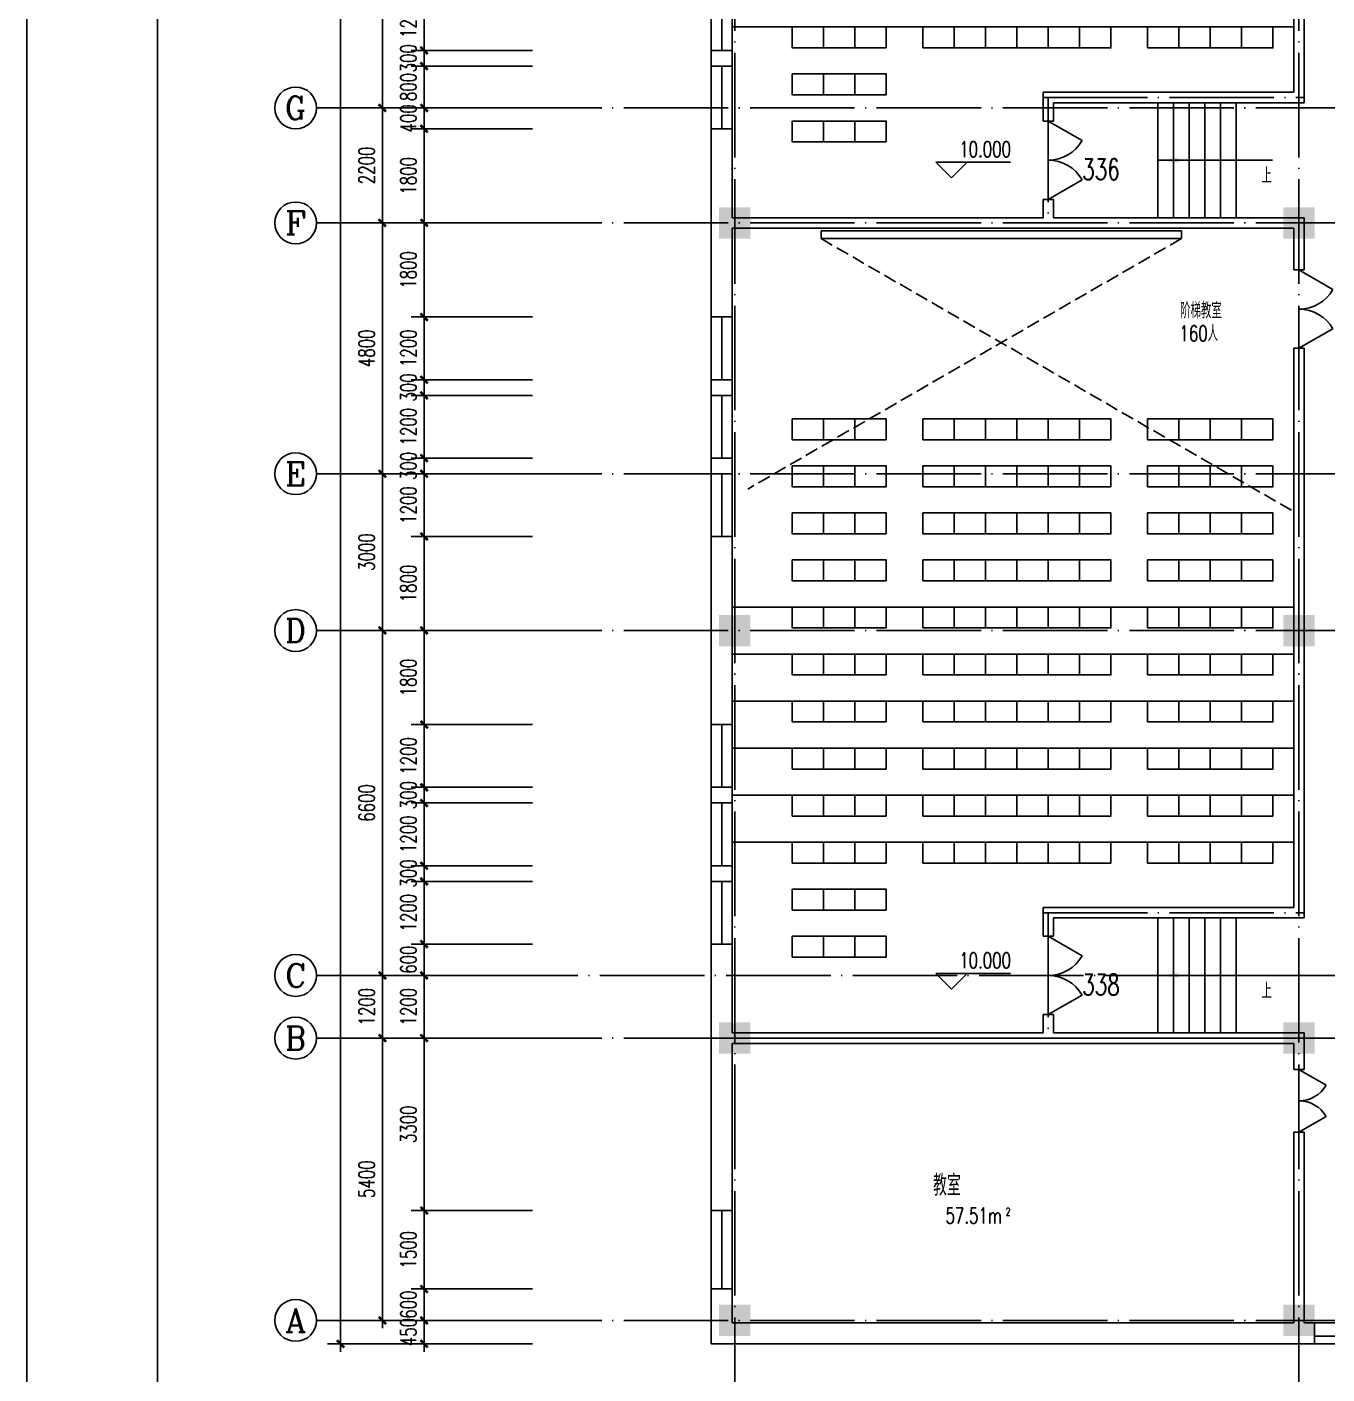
# Model space of a CAD drawing. Extents: x 165127 to 1058185, y 60808 to 144908.
# Drawn here: x 520972 to 545861, y 77825 to 103603 of the extents above; entities that cross this region are included whole.
import ezdxf
from ezdxf.enums import TextEntityAlignment as Align

# ---------------------------------------------------------------- set-up
doc = ezdxf.new("R2010")
doc.units = 0
doc.header["$LTSCALE"] = 1000
doc.linetypes.add('DASH', pattern=[0.35, 0.25, -0.1])
doc.linetypes.add('DOTE', pattern=[2.42, 2, -0.2, 0.02, -0.2])
doc.layers.get('0').update_dxf_attribs({"linetype": 'CONTINUOUS'})
doc.layers.get('DEFPOINTS').update_dxf_attribs({"linetype": 'CONTINUOUS'})
for name, color, linetype in [('AXIS', 3, 'CONTINUOUS'), ('AXIS_TEXT', 7, 'CONTINUOUS'), ('COLUMN', 7, 'CONTINUOUS'), ('DOTE', 1, 'DOTE'), ('F', 252, 'CONTINUOUS'), ('LVTRY', 6, 'CONTINUOUS'), ('PUB_DIM', 3, 'CONTINUOUS'), ('PUB_TEXT', 7, 'CONTINUOUS'), ('STAIR', 3, 'CONTINUOUS'), ('WALL', 255, 'CONTINUOUS'), ('WINDOW', 2, 'CONTINUOUS'), ('WINDOW_TEXT', 7, 'CONTINUOUS'), ('面积注记', 7, 'CONTINUOUS')]:
    doc.layers.add(name, color=color, linetype=linetype)
doc.styles.add('_HZTXT', font='romans.shx', dxfattribs={"width": 0.7, "bigfont": 'z.shx'})
doc.styles.add('COMPLEX', font='COMPLEX')
doc.styles.add('DIM_FONT', font='SIMPLEX.shx', dxfattribs={"width": 0.7})
doc.styles.add('SIMPLEX', font='SIMPLEX.SHX')
doc.dimstyles.new('AXIS', dxfattribs={"dimtxt": 300, "dimasz": 1, "dimexe": 250, "dimexo": 300, "dimgap": 150, "dimtad": 1, "dimdec": 0, "dimdsep": 46, "dimtxsty": 'DIM_FONT', "dimblk": '_DIMX', "dimcen": 2.5, "dimse1": 1, "dimse2": 1, "dimclrt": 7, "dimadec": 0, "dimazin": 0, "dimtfac": 1, "dimtdec": 0, "dimtix": 1, "dimtmove": 2, "dimatfit": 3, "dimldrblk": '_DIMX', "dimfxl": 1, "dimarcsym": 0})
doc.dimstyles.new('DIMA', dxfattribs={"dimtxt": 300, "dimasz": 1, "dimexe": 250, "dimexo": 300, "dimgap": 150, "dimtad": 1, "dimdec": 0, "dimdsep": 46, "dimtxsty": 'DIM_FONT', "dimblk": '_DIMX', "dimcen": 2.5, "dimse1": 1, "dimclrt": 7, "dimadec": 0, "dimazin": 0, "dimtfac": 1, "dimtdec": 0, "dimtix": 1, "dimtmove": 2, "dimatfit": 3, "dimldrblk": '_DIMX', "dimfxl": 1, "dimarcsym": 0})
doc.dimstyles.new('DIMB', dxfattribs={"dimtxt": 300, "dimasz": 1, "dimexe": 250, "dimexo": 300, "dimgap": 150, "dimtad": 1, "dimdec": 0, "dimdsep": 46, "dimtxsty": 'DIM_FONT', "dimblk": '_DIMX', "dimcen": 2.5, "dimse2": 1, "dimclrt": 7, "dimadec": 0, "dimazin": 0, "dimtfac": 1, "dimtdec": 0, "dimtix": 1, "dimtmove": 2, "dimatfit": 3, "dimldrblk": '_DIMX', "dimfxl": 1, "dimarcsym": 0})
doc.dimstyles.new('DIMN', dxfattribs={"dimtxt": 300, "dimasz": 1, "dimexe": 250, "dimexo": 300, "dimgap": 150, "dimtad": 1, "dimdec": 0, "dimdsep": 46, "dimtxsty": 'DIM_FONT', "dimblk": '_DIMX', "dimcen": 2.5, "dimclrt": 7, "dimadec": 0, "dimazin": 0, "dimtfac": 1, "dimtdec": 0, "dimtix": 1, "dimtmove": 2, "dimatfit": 3, "dimldrblk": '_DIMX', "dimfxl": 1, "dimarcsym": 0})

# ---------------------------------------------------------------- blocks, each defined once
blk = doc.blocks.new('_DBLK1')
for p, q in [((-0.5, 0), (-0.25, -0.433)), ((0.5, 0), (0.25, -0.433))]:
    blk.add_line(p, q)
for centre, start, end in [((-0.5, 0), 300, 0), ((0.5, 0), 180, 240)]:
    blk.add_arc(centre, 0.5, start, end)
at = {"layer": 'WINDOW_TEXT', "style": 'SIMPLEX', "flags": 9}
blk.add_attdef('A', text='', height=1, dxfattribs=at).set_placement((0, 1.5), align=Align.MIDDLE)
blk = doc.blocks.new('A$C407C5CBC')
at = {"layer": 'F'}
blk.add_lwpolyline([(0, 600), (400, 600), (400, 0), (0, 0)], close=True, dxfattribs=at)
blk = doc.blocks.new('_FZH')
blk.add_solid([(-0.5, -0.5), (0.5, -0.5), (-0.5, 0.5), (0.5, 0.5)])
blk = doc.blocks.new('A$C34131D43')
at = {"color": 243}
blk.add_line((0, 84100), (0, 0), dxfattribs=at)
at = {"color": 244}
blk.add_line((2500, 83100), (2500, 950), dxfattribs=at)
blk = doc.blocks.new('_ARROW')
blk.add_solid([(0, 0), (-1, 0.1), (-1, -0.1)])
blk = doc.blocks.new('_AXISO')
blk.add_circle((0, 0), 0.5)
at = {"layer": 'AXIS_TEXT', "style": 'COMPLEX', "width": 1.041667}
blk.add_attdef('A', text='', height=0.56, dxfattribs=at).set_placement((-0.25, -0.28), (0.25, -0.28), align=Align.FIT)
blk = doc.blocks.new('_DIMX')
blk.add_line((-150, 0), (150, 0))
at = {"const_width": 50}
blk.add_lwpolyline([(-70, -70), (70, 70)], dxfattribs=at)
blk = doc.blocks.new('*D642')
at = {"color": 0, "linetype": 'ByBlock'}
blk.add_line((614182, 162244), (614182, 156646), dxfattribs=at)
at = {"layer": 'DEFPOINTS', "color": 0, "linetype": 'ByBlock'}
for p in [(616382, 162245), (614182, 156645), (616382, 156645)]:
    blk.add_point(p, dxfattribs=at)
at = {"color": 0, "linetype": 'ByBlock'}
for p, rotation in [((614182, 162245), 90), ((614182, 156645), 270)]:
    blk.add_blockref('_DIMX', p, dxfattribs=dict(at, rotation=rotation))
at = {"color": 7, "linetype": 'ByBlock', "insert": (613882, 159445), "char_height": 300, "attachment_point": 5, "rotation": 90, "style": 'DIM_FONT'}
blk.add_mtext('5600', dxfattribs=at)
blk = doc.blocks.new('*D643')
at = {"color": 0, "linetype": 'ByBlock'}
blk.add_line((614182, 156644), (614182, 154446), dxfattribs=at)
at = {"layer": 'DEFPOINTS', "color": 0, "linetype": 'ByBlock'}
for p in [(616382, 156645), (614182, 154445), (616382, 154445)]:
    blk.add_point(p, dxfattribs=at)
at = {"color": 0, "linetype": 'ByBlock'}
for p, rotation in [((614182, 156645), 90), ((614182, 154445), 270)]:
    blk.add_blockref('_DIMX', p, dxfattribs=dict(at, rotation=rotation))
at = {"color": 7, "linetype": 'ByBlock', "insert": (613882, 155545), "char_height": 300, "attachment_point": 5, "rotation": 90, "style": 'DIM_FONT'}
blk.add_mtext('2200', dxfattribs=at)
blk = doc.blocks.new('*D644')
at = {"color": 0, "linetype": 'ByBlock'}
blk.add_line((614182, 154444), (614182, 149646), dxfattribs=at)
at = {"layer": 'DEFPOINTS', "color": 0, "linetype": 'ByBlock'}
for p in [(616382, 154445), (614182, 149645), (616382, 149645)]:
    blk.add_point(p, dxfattribs=at)
at = {"color": 0, "linetype": 'ByBlock'}
for p, rotation in [((614182, 154445), 90), ((614182, 149645), 270)]:
    blk.add_blockref('_DIMX', p, dxfattribs=dict(at, rotation=rotation))
at = {"color": 7, "linetype": 'ByBlock', "insert": (613882, 152045), "char_height": 300, "attachment_point": 5, "rotation": 90, "style": 'DIM_FONT'}
blk.add_mtext('4800', dxfattribs=at)
blk = doc.blocks.new('*D645')
at = {"color": 0, "linetype": 'ByBlock'}
blk.add_line((614182, 149644), (614182, 146646), dxfattribs=at)
at = {"layer": 'DEFPOINTS', "color": 0, "linetype": 'ByBlock'}
for p in [(616382, 149645), (614182, 146645), (616382, 146645)]:
    blk.add_point(p, dxfattribs=at)
at = {"color": 0, "linetype": 'ByBlock'}
for p, rotation in [((614182, 149645), 90), ((614182, 146645), 270)]:
    blk.add_blockref('_DIMX', p, dxfattribs=dict(at, rotation=rotation))
at = {"color": 7, "linetype": 'ByBlock', "insert": (613882, 148145), "char_height": 300, "attachment_point": 5, "rotation": 90, "style": 'DIM_FONT'}
blk.add_mtext('3000', dxfattribs=at)
blk = doc.blocks.new('*D646')
at = {"color": 0, "linetype": 'ByBlock'}
blk.add_line((614182, 146644), (614182, 140046), dxfattribs=at)
at = {"layer": 'DEFPOINTS', "color": 0, "linetype": 'ByBlock'}
for p in [(616382, 146645), (614182, 140045), (616382, 140045)]:
    blk.add_point(p, dxfattribs=at)
at = {"color": 0, "linetype": 'ByBlock'}
for p, rotation in [((614182, 146645), 90), ((614182, 140045), 270)]:
    blk.add_blockref('_DIMX', p, dxfattribs=dict(at, rotation=rotation))
at = {"color": 7, "linetype": 'ByBlock', "insert": (613882, 143345), "char_height": 300, "attachment_point": 5, "rotation": 90, "style": 'DIM_FONT'}
blk.add_mtext('6600', dxfattribs=at)
blk = doc.blocks.new('*D647')
at = {"color": 0, "linetype": 'ByBlock'}
blk.add_line((614182, 140044), (614182, 138846), dxfattribs=at)
at = {"layer": 'DEFPOINTS', "color": 0, "linetype": 'ByBlock'}
for p in [(616382, 140045), (614182, 138845), (616382, 138845)]:
    blk.add_point(p, dxfattribs=at)
at = {"color": 0, "linetype": 'ByBlock'}
for p, rotation in [((614182, 140045), 90), ((614182, 138845), 270)]:
    blk.add_blockref('_DIMX', p, dxfattribs=dict(at, rotation=rotation))
at = {"color": 7, "linetype": 'ByBlock', "insert": (613882, 139445), "char_height": 300, "attachment_point": 5, "rotation": 90, "style": 'DIM_FONT'}
blk.add_mtext('1200', dxfattribs=at)
blk = doc.blocks.new('*D648')
at = {"color": 0, "linetype": 'ByBlock'}
blk.add_line((614182, 138844), (614182, 133446), dxfattribs=at)
at = {"layer": 'DEFPOINTS', "color": 0, "linetype": 'ByBlock'}
for p in [(616382, 138845), (614182, 133445), (616382, 133445)]:
    blk.add_point(p, dxfattribs=at)
at = {"color": 0, "linetype": 'ByBlock'}
for p, rotation in [((614182, 138845), 90), ((614182, 133445), 270)]:
    blk.add_blockref('_DIMX', p, dxfattribs=dict(at, rotation=rotation))
at = {"color": 7, "linetype": 'ByBlock', "insert": (613882, 136145), "char_height": 300, "attachment_point": 5, "rotation": 90, "style": 'DIM_FONT'}
blk.add_mtext('5400', dxfattribs=at)
blk = doc.blocks.new('*D649')
at = {"color": 0, "linetype": 'ByBlock'}
for p, q in [((616082, 189695), (613132, 189695)), ((613382, 189694), (613382, 132996)), ((616082, 132995), (613132, 132995))]:
    blk.add_line(p, q, dxfattribs=at)
at = {"layer": 'DEFPOINTS', "color": 0, "linetype": 'ByBlock'}
for p in [(616382, 189695), (613382, 132995), (616382, 132995)]:
    blk.add_point(p, dxfattribs=at)
at = {"color": 0, "linetype": 'ByBlock'}
for p, rotation in [((613382, 189695), 90), ((613382, 132995), 270)]:
    blk.add_blockref('_DIMX', p, dxfattribs=dict(at, rotation=rotation))
at = {"color": 7, "linetype": 'ByBlock', "insert": (613082, 161345), "char_height": 300, "attachment_point": 5, "rotation": 90, "style": 'DIM_FONT'}
blk.add_mtext('56700', dxfattribs=at)
blk = doc.blocks.new('_WBLK')
for p, q in [((-0.5, 0.5), (0.5, 0.5)), ((-0.5, 0), (0.5, 0)), ((-0.5, -0.5), (0.5, -0.5))]:
    blk.add_line(p, q)
at = {"layer": 'WINDOW_TEXT', "style": 'SIMPLEX', "flags": 9}
blk.add_attdef('A', text='', height=1, dxfattribs=at).set_placement((0, 1.5), align=Align.MIDDLE)
blk = doc.blocks.new('*D657')
at = {"color": 0, "linetype": 'ByBlock'}
for p, q in [((614981, 138844), (614981, 135546)), ((617057, 135545), (614731, 135545))]:
    blk.add_line(p, q, dxfattribs=at)
at = {"layer": 'DEFPOINTS', "color": 0, "linetype": 'ByBlock'}
for p in [(617357, 138845), (614981, 135545), (617357, 135545)]:
    blk.add_point(p, dxfattribs=at)
at = {"color": 0, "linetype": 'ByBlock'}
for p, rotation in [((614981, 138845), 90), ((614981, 135545), 270)]:
    blk.add_blockref('_DIMX', p, dxfattribs=dict(at, rotation=rotation))
at = {"color": 7, "linetype": 'ByBlock', "insert": (614681, 137195), "char_height": 300, "attachment_point": 5, "rotation": 90, "style": 'DIM_FONT'}
blk.add_mtext('3300', dxfattribs=at)
blk = doc.blocks.new('*D658')
at = {"color": 0, "linetype": 'ByBlock'}
for p, q in [((617057, 135545), (614731, 135545)), ((614981, 135544), (614981, 134046)), ((617057, 134045), (614731, 134045))]:
    blk.add_line(p, q, dxfattribs=at)
at = {"layer": 'DEFPOINTS', "color": 0, "linetype": 'ByBlock'}
for p in [(617357, 135545), (614981, 134045), (617357, 134045)]:
    blk.add_point(p, dxfattribs=at)
at = {"color": 0, "linetype": 'ByBlock'}
for p, rotation in [((614981, 135545), 90), ((614981, 134045), 270)]:
    blk.add_blockref('_DIMX', p, dxfattribs=dict(at, rotation=rotation))
at = {"color": 7, "linetype": 'ByBlock', "insert": (614681, 134795), "char_height": 300, "attachment_point": 5, "rotation": 90, "style": 'DIM_FONT'}
blk.add_mtext('1500', dxfattribs=at)
blk = doc.blocks.new('*D659')
at = {"color": 0, "linetype": 'ByBlock'}
for p, q in [((614981, 134046), (614981, 134047)), ((617057, 134045), (614731, 134045)), ((614981, 134045), (614981, 133445)), ((614981, 133444), (614981, 133443))]:
    blk.add_line(p, q, dxfattribs=at)
at = {"layer": 'DEFPOINTS', "color": 0, "linetype": 'ByBlock'}
for p in [(617357, 134045), (614981, 133445), (617357, 133445)]:
    blk.add_point(p, dxfattribs=at)
at = {"color": 0, "linetype": 'ByBlock'}
for p, rotation in [((614981, 134045), 270), ((614981, 133445), 90)]:
    blk.add_blockref('_DIMX', p, dxfattribs=dict(at, rotation=rotation))
at = {"color": 7, "linetype": 'ByBlock', "insert": (614681, 133745), "char_height": 300, "attachment_point": 5, "rotation": 90, "style": 'DIM_FONT'}
blk.add_mtext('600', dxfattribs=at)
blk = doc.blocks.new('*D739')
at = {"color": 0, "linetype": 'ByBlock'}
for p, q in [((614981, 133446), (614981, 133447)), ((614981, 133445), (614981, 132995)), ((617057, 132995), (614731, 132995)), ((614981, 132994), (614981, 132993))]:
    blk.add_line(p, q, dxfattribs=at)
at = {"layer": 'DEFPOINTS', "color": 0, "linetype": 'ByBlock'}
for p in [(617357, 133445), (614981, 132995), (617357, 132995)]:
    blk.add_point(p, dxfattribs=at)
at = {"color": 0, "linetype": 'ByBlock'}
for p, rotation in [((614981, 133445), 270), ((614981, 132995), 90)]:
    blk.add_blockref('_DIMX', p, dxfattribs=dict(at, rotation=rotation))
at = {"color": 7, "linetype": 'ByBlock', "insert": (614681, 133220), "char_height": 300, "attachment_point": 5, "rotation": 90, "style": 'DIM_FONT'}
blk.add_mtext('450', dxfattribs=at)
blk = doc.blocks.new('*D763')
at = {"color": 0, "linetype": 'ByBlock'}
for p, q in [((617057, 158945), (614731, 158945)), ((614981, 158944), (614981, 157746)), ((617057, 157745), (614731, 157745))]:
    blk.add_line(p, q, dxfattribs=at)
at = {"layer": 'DEFPOINTS', "color": 0, "linetype": 'ByBlock'}
for p in [(617357, 158945), (614981, 157745), (617357, 157745)]:
    blk.add_point(p, dxfattribs=at)
at = {"color": 0, "linetype": 'ByBlock'}
for p, rotation in [((614981, 158945), 90), ((614981, 157745), 270)]:
    blk.add_blockref('_DIMX', p, dxfattribs=dict(at, rotation=rotation))
at = {"color": 7, "linetype": 'ByBlock', "insert": (614681, 158345), "char_height": 300, "attachment_point": 5, "rotation": 90, "style": 'DIM_FONT'}
blk.add_mtext('1200', dxfattribs=at)
blk = doc.blocks.new('*D764')
at = {"color": 0, "linetype": 'ByBlock'}
for p, q in [((617057, 157745), (614731, 157745)), ((614981, 157746), (614981, 157747)), ((614981, 157745), (614981, 157445)), ((617057, 157445), (614731, 157445)), ((614981, 157444), (614981, 157443))]:
    blk.add_line(p, q, dxfattribs=at)
at = {"layer": 'DEFPOINTS', "color": 0, "linetype": 'ByBlock'}
for p in [(617357, 157745), (614981, 157445), (617357, 157445)]:
    blk.add_point(p, dxfattribs=at)
at = {"color": 0, "linetype": 'ByBlock'}
for p, rotation in [((614981, 157745), 270), ((614981, 157445), 90)]:
    blk.add_blockref('_DIMX', p, dxfattribs=dict(at, rotation=rotation))
at = {"color": 7, "linetype": 'ByBlock', "insert": (614681, 157595), "char_height": 300, "attachment_point": 5, "rotation": 90, "style": 'DIM_FONT'}
blk.add_mtext('300', dxfattribs=at)
blk = doc.blocks.new('*D765')
at = {"color": 0, "linetype": 'ByBlock'}
for p, q in [((617057, 157445), (614731, 157445)), ((614981, 157446), (614981, 157447)), ((614981, 157445), (614981, 156645)), ((614981, 156644), (614981, 156643))]:
    blk.add_line(p, q, dxfattribs=at)
at = {"layer": 'DEFPOINTS', "color": 0, "linetype": 'ByBlock'}
for p in [(617357, 157445), (614981, 156645), (617357, 156645)]:
    blk.add_point(p, dxfattribs=at)
at = {"color": 0, "linetype": 'ByBlock'}
for p, rotation in [((614981, 157445), 270), ((614981, 156645), 90)]:
    blk.add_blockref('_DIMX', p, dxfattribs=dict(at, rotation=rotation))
at = {"color": 7, "linetype": 'ByBlock', "insert": (614681, 157045), "char_height": 300, "attachment_point": 5, "rotation": 90, "style": 'DIM_FONT'}
blk.add_mtext('800', dxfattribs=at)
blk = doc.blocks.new('*D766')
at = {"color": 0, "linetype": 'ByBlock'}
for p, q in [((617057, 156245), (614731, 156245)), ((614981, 156244), (614981, 154446)), ((617057, 154445), (614731, 154445))]:
    blk.add_line(p, q, dxfattribs=at)
at = {"layer": 'DEFPOINTS', "color": 0, "linetype": 'ByBlock'}
for p in [(617357, 156245), (614981, 154445), (617357, 154445)]:
    blk.add_point(p, dxfattribs=at)
at = {"color": 0, "linetype": 'ByBlock'}
for p, rotation in [((614981, 156245), 90), ((614981, 154445), 270)]:
    blk.add_blockref('_DIMX', p, dxfattribs=dict(at, rotation=rotation))
at = {"color": 7, "linetype": 'ByBlock', "insert": (614681, 155345), "char_height": 300, "attachment_point": 5, "rotation": 90, "style": 'DIM_FONT'}
blk.add_mtext('1800', dxfattribs=at)
blk = doc.blocks.new('*D767')
at = {"color": 0, "linetype": 'ByBlock'}
for p, q in [((614981, 154444), (614981, 152646)), ((617057, 152645), (614731, 152645))]:
    blk.add_line(p, q, dxfattribs=at)
at = {"layer": 'DEFPOINTS', "color": 0, "linetype": 'ByBlock'}
for p in [(617357, 154445), (614981, 152645), (617357, 152645)]:
    blk.add_point(p, dxfattribs=at)
at = {"color": 0, "linetype": 'ByBlock'}
for p, rotation in [((614981, 154445), 90), ((614981, 152645), 270)]:
    blk.add_blockref('_DIMX', p, dxfattribs=dict(at, rotation=rotation))
at = {"color": 7, "linetype": 'ByBlock', "insert": (614681, 153545), "char_height": 300, "attachment_point": 5, "rotation": 90, "style": 'DIM_FONT'}
blk.add_mtext('1800', dxfattribs=at)
blk = doc.blocks.new('*D768')
at = {"color": 0, "linetype": 'ByBlock'}
for p, q in [((617057, 152645), (614731, 152645)), ((614981, 152644), (614981, 151446)), ((617057, 151445), (614731, 151445))]:
    blk.add_line(p, q, dxfattribs=at)
at = {"layer": 'DEFPOINTS', "color": 0, "linetype": 'ByBlock'}
for p in [(617357, 152645), (614981, 151445), (617357, 151445)]:
    blk.add_point(p, dxfattribs=at)
at = {"color": 0, "linetype": 'ByBlock'}
for p, rotation in [((614981, 152645), 90), ((614981, 151445), 270)]:
    blk.add_blockref('_DIMX', p, dxfattribs=dict(at, rotation=rotation))
at = {"color": 7, "linetype": 'ByBlock', "insert": (614681, 152045), "char_height": 300, "attachment_point": 5, "rotation": 90, "style": 'DIM_FONT'}
blk.add_mtext('1200', dxfattribs=at)
blk = doc.blocks.new('*D769')
at = {"color": 0, "linetype": 'ByBlock'}
for p, q in [((617057, 151445), (614731, 151445)), ((614981, 151446), (614981, 151447)), ((614981, 151445), (614981, 151145)), ((617057, 151145), (614731, 151145)), ((614981, 151144), (614981, 151143))]:
    blk.add_line(p, q, dxfattribs=at)
at = {"layer": 'DEFPOINTS', "color": 0, "linetype": 'ByBlock'}
for p in [(617357, 151445), (614981, 151145), (617357, 151145)]:
    blk.add_point(p, dxfattribs=at)
at = {"color": 0, "linetype": 'ByBlock'}
for p, rotation in [((614981, 151445), 270), ((614981, 151145), 90)]:
    blk.add_blockref('_DIMX', p, dxfattribs=dict(at, rotation=rotation))
at = {"color": 7, "linetype": 'ByBlock', "insert": (614681, 151295), "char_height": 300, "attachment_point": 5, "rotation": 90, "style": 'DIM_FONT'}
blk.add_mtext('300', dxfattribs=at)
blk = doc.blocks.new('*D770')
at = {"color": 0, "linetype": 'ByBlock'}
for p, q in [((617057, 151145), (614731, 151145)), ((614981, 151144), (614981, 149946)), ((617057, 149945), (614731, 149945))]:
    blk.add_line(p, q, dxfattribs=at)
at = {"layer": 'DEFPOINTS', "color": 0, "linetype": 'ByBlock'}
for p in [(617357, 151145), (614981, 149945), (617357, 149945)]:
    blk.add_point(p, dxfattribs=at)
at = {"color": 0, "linetype": 'ByBlock'}
for p, rotation in [((614981, 151145), 90), ((614981, 149945), 270)]:
    blk.add_blockref('_DIMX', p, dxfattribs=dict(at, rotation=rotation))
at = {"color": 7, "linetype": 'ByBlock', "insert": (614681, 150545), "char_height": 300, "attachment_point": 5, "rotation": 90, "style": 'DIM_FONT'}
blk.add_mtext('1200', dxfattribs=at)
blk = doc.blocks.new('*D771')
at = {"color": 0, "linetype": 'ByBlock'}
for p, q in [((617057, 149945), (614731, 149945)), ((614981, 149946), (614981, 149947)), ((614981, 149945), (614981, 149645)), ((617057, 149645), (614731, 149645)), ((614981, 149644), (614981, 149643))]:
    blk.add_line(p, q, dxfattribs=at)
at = {"layer": 'DEFPOINTS', "color": 0, "linetype": 'ByBlock'}
for p in [(617357, 149945), (614981, 149645), (617357, 149645)]:
    blk.add_point(p, dxfattribs=at)
at = {"color": 0, "linetype": 'ByBlock'}
for p, rotation in [((614981, 149945), 270), ((614981, 149645), 90)]:
    blk.add_blockref('_DIMX', p, dxfattribs=dict(at, rotation=rotation))
at = {"color": 7, "linetype": 'ByBlock', "insert": (614681, 149795), "char_height": 300, "attachment_point": 5, "rotation": 90, "style": 'DIM_FONT'}
blk.add_mtext('300', dxfattribs=at)
blk = doc.blocks.new('*D772')
at = {"color": 0, "linetype": 'ByBlock'}
for p, q in [((617057, 149645), (614731, 149645)), ((614981, 149644), (614981, 148446)), ((617057, 148445), (614731, 148445))]:
    blk.add_line(p, q, dxfattribs=at)
at = {"layer": 'DEFPOINTS', "color": 0, "linetype": 'ByBlock'}
for p in [(617357, 149645), (614981, 148445), (617357, 148445)]:
    blk.add_point(p, dxfattribs=at)
at = {"color": 0, "linetype": 'ByBlock'}
for p, rotation in [((614981, 149645), 90), ((614981, 148445), 270)]:
    blk.add_blockref('_DIMX', p, dxfattribs=dict(at, rotation=rotation))
at = {"color": 7, "linetype": 'ByBlock', "insert": (614681, 149045), "char_height": 300, "attachment_point": 5, "rotation": 90, "style": 'DIM_FONT'}
blk.add_mtext('1200', dxfattribs=at)
blk = doc.blocks.new('*D773')
at = {"color": 0, "linetype": 'ByBlock'}
for p, q in [((617057, 148445), (614731, 148445)), ((614981, 148444), (614981, 146646)), ((617057, 146645), (614731, 146645))]:
    blk.add_line(p, q, dxfattribs=at)
at = {"layer": 'DEFPOINTS', "color": 0, "linetype": 'ByBlock'}
for p in [(617357, 148445), (614981, 146645), (617357, 146645)]:
    blk.add_point(p, dxfattribs=at)
at = {"color": 0, "linetype": 'ByBlock'}
for p, rotation in [((614981, 148445), 90), ((614981, 146645), 270)]:
    blk.add_blockref('_DIMX', p, dxfattribs=dict(at, rotation=rotation))
at = {"color": 7, "linetype": 'ByBlock', "insert": (614681, 147545), "char_height": 300, "attachment_point": 5, "rotation": 90, "style": 'DIM_FONT'}
blk.add_mtext('1800', dxfattribs=at)
blk = doc.blocks.new('*D774')
at = {"color": 0, "linetype": 'ByBlock'}
for p, q in [((614981, 146644), (614981, 144846)), ((617057, 144845), (614731, 144845))]:
    blk.add_line(p, q, dxfattribs=at)
at = {"layer": 'DEFPOINTS', "color": 0, "linetype": 'ByBlock'}
for p in [(617357, 146645), (614981, 144845), (617357, 144845)]:
    blk.add_point(p, dxfattribs=at)
at = {"color": 0, "linetype": 'ByBlock'}
for p, rotation in [((614981, 146645), 90), ((614981, 144845), 270)]:
    blk.add_blockref('_DIMX', p, dxfattribs=dict(at, rotation=rotation))
at = {"color": 7, "linetype": 'ByBlock', "insert": (614681, 145745), "char_height": 300, "attachment_point": 5, "rotation": 90, "style": 'DIM_FONT'}
blk.add_mtext('1800', dxfattribs=at)
blk = doc.blocks.new('*D775')
at = {"color": 0, "linetype": 'ByBlock'}
for p, q in [((617057, 144845), (614731, 144845)), ((614981, 144844), (614981, 143646)), ((617057, 143645), (614731, 143645))]:
    blk.add_line(p, q, dxfattribs=at)
at = {"layer": 'DEFPOINTS', "color": 0, "linetype": 'ByBlock'}
for p in [(617357, 144845), (614981, 143645), (617357, 143645)]:
    blk.add_point(p, dxfattribs=at)
at = {"color": 0, "linetype": 'ByBlock'}
for p, rotation in [((614981, 144845), 90), ((614981, 143645), 270)]:
    blk.add_blockref('_DIMX', p, dxfattribs=dict(at, rotation=rotation))
at = {"color": 7, "linetype": 'ByBlock', "insert": (614681, 144245), "char_height": 300, "attachment_point": 5, "rotation": 90, "style": 'DIM_FONT'}
blk.add_mtext('1200', dxfattribs=at)
blk = doc.blocks.new('*D776')
at = {"color": 0, "linetype": 'ByBlock'}
for p, q in [((617057, 143645), (614731, 143645)), ((614981, 143646), (614981, 143647)), ((614981, 143645), (614981, 143345)), ((617057, 143345), (614731, 143345)), ((614981, 143344), (614981, 143343))]:
    blk.add_line(p, q, dxfattribs=at)
at = {"layer": 'DEFPOINTS', "color": 0, "linetype": 'ByBlock'}
for p in [(617357, 143645), (614981, 143345), (617357, 143345)]:
    blk.add_point(p, dxfattribs=at)
at = {"color": 0, "linetype": 'ByBlock'}
for p, rotation in [((614981, 143645), 270), ((614981, 143345), 90)]:
    blk.add_blockref('_DIMX', p, dxfattribs=dict(at, rotation=rotation))
at = {"color": 7, "linetype": 'ByBlock', "insert": (614681, 143495), "char_height": 300, "attachment_point": 5, "rotation": 90, "style": 'DIM_FONT'}
blk.add_mtext('300', dxfattribs=at)
blk = doc.blocks.new('*D777')
at = {"color": 0, "linetype": 'ByBlock'}
for p, q in [((617057, 143345), (614731, 143345)), ((614981, 143344), (614981, 142146)), ((617057, 142145), (614731, 142145))]:
    blk.add_line(p, q, dxfattribs=at)
at = {"layer": 'DEFPOINTS', "color": 0, "linetype": 'ByBlock'}
for p in [(617357, 143345), (614981, 142145), (617357, 142145)]:
    blk.add_point(p, dxfattribs=at)
at = {"color": 0, "linetype": 'ByBlock'}
for p, rotation in [((614981, 143345), 90), ((614981, 142145), 270)]:
    blk.add_blockref('_DIMX', p, dxfattribs=dict(at, rotation=rotation))
at = {"color": 7, "linetype": 'ByBlock', "insert": (614681, 142745), "char_height": 300, "attachment_point": 5, "rotation": 90, "style": 'DIM_FONT'}
blk.add_mtext('1200', dxfattribs=at)
blk = doc.blocks.new('*D778')
at = {"color": 0, "linetype": 'ByBlock'}
for p, q in [((617057, 142145), (614731, 142145)), ((614981, 142146), (614981, 142147)), ((614981, 142145), (614981, 141845)), ((617057, 141845), (614731, 141845)), ((614981, 141844), (614981, 141843))]:
    blk.add_line(p, q, dxfattribs=at)
at = {"layer": 'DEFPOINTS', "color": 0, "linetype": 'ByBlock'}
for p in [(617357, 142145), (614981, 141845), (617357, 141845)]:
    blk.add_point(p, dxfattribs=at)
at = {"color": 0, "linetype": 'ByBlock'}
for p, rotation in [((614981, 142145), 270), ((614981, 141845), 90)]:
    blk.add_blockref('_DIMX', p, dxfattribs=dict(at, rotation=rotation))
at = {"color": 7, "linetype": 'ByBlock', "insert": (614681, 141995), "char_height": 300, "attachment_point": 5, "rotation": 90, "style": 'DIM_FONT'}
blk.add_mtext('300', dxfattribs=at)
blk = doc.blocks.new('*D779')
at = {"color": 0, "linetype": 'ByBlock'}
for p, q in [((617057, 141845), (614731, 141845)), ((614981, 141844), (614981, 140646)), ((617057, 140645), (614731, 140645))]:
    blk.add_line(p, q, dxfattribs=at)
at = {"layer": 'DEFPOINTS', "color": 0, "linetype": 'ByBlock'}
for p in [(617357, 141845), (614981, 140645), (617357, 140645)]:
    blk.add_point(p, dxfattribs=at)
at = {"color": 0, "linetype": 'ByBlock'}
for p, rotation in [((614981, 141845), 90), ((614981, 140645), 270)]:
    blk.add_blockref('_DIMX', p, dxfattribs=dict(at, rotation=rotation))
at = {"color": 7, "linetype": 'ByBlock', "insert": (614681, 141245), "char_height": 300, "attachment_point": 5, "rotation": 90, "style": 'DIM_FONT'}
blk.add_mtext('1200', dxfattribs=at)
blk = doc.blocks.new('*D780')
at = {"color": 0, "linetype": 'ByBlock'}
for p, q in [((617057, 140645), (614731, 140645)), ((614981, 140646), (614981, 140647)), ((614981, 140645), (614981, 140045)), ((614981, 140044), (614981, 140043))]:
    blk.add_line(p, q, dxfattribs=at)
at = {"layer": 'DEFPOINTS', "color": 0, "linetype": 'ByBlock'}
for p in [(617357, 140645), (614981, 140045), (617357, 140045)]:
    blk.add_point(p, dxfattribs=at)
at = {"color": 0, "linetype": 'ByBlock'}
for p, rotation in [((614981, 140645), 270), ((614981, 140045), 90)]:
    blk.add_blockref('_DIMX', p, dxfattribs=dict(at, rotation=rotation))
at = {"color": 7, "linetype": 'ByBlock', "insert": (614681, 140345), "char_height": 300, "attachment_point": 5, "rotation": 90, "style": 'DIM_FONT'}
blk.add_mtext('600', dxfattribs=at)
blk = doc.blocks.new('*D782')
at = {"color": 0, "linetype": 'ByBlock'}
for p, q in [((614981, 156646), (614981, 156647)), ((614981, 156645), (614981, 156245)), ((617057, 156245), (614731, 156245)), ((614981, 156244), (614981, 156243))]:
    blk.add_line(p, q, dxfattribs=at)
at = {"layer": 'DEFPOINTS', "color": 0, "linetype": 'ByBlock'}
for p in [(617357, 156645), (614981, 156245), (617357, 156245)]:
    blk.add_point(p, dxfattribs=at)
at = {"color": 0, "linetype": 'ByBlock'}
for p, rotation in [((614981, 156645), 270), ((614981, 156245), 90)]:
    blk.add_blockref('_DIMX', p, dxfattribs=dict(at, rotation=rotation))
at = {"color": 7, "linetype": 'ByBlock', "insert": (614681, 156445), "char_height": 300, "attachment_point": 5, "rotation": 90, "style": 'DIM_FONT'}
blk.add_mtext('400', dxfattribs=at)
blk = doc.blocks.new('*D783')
at = {"color": 0, "linetype": 'ByBlock'}
for p, q in [((614981, 140044), (614981, 138846)), ((617057, 138845), (614731, 138845))]:
    blk.add_line(p, q, dxfattribs=at)
at = {"layer": 'DEFPOINTS', "color": 0, "linetype": 'ByBlock'}
for p in [(617357, 140045), (614981, 138845), (617357, 138845)]:
    blk.add_point(p, dxfattribs=at)
at = {"color": 0, "linetype": 'ByBlock'}
for p, rotation in [((614981, 140045), 90), ((614981, 138845), 270)]:
    blk.add_blockref('_DIMX', p, dxfattribs=dict(at, rotation=rotation))
at = {"color": 7, "linetype": 'ByBlock', "insert": (614681, 139445), "char_height": 300, "attachment_point": 5, "rotation": 90, "style": 'DIM_FONT'}
blk.add_mtext('1200', dxfattribs=at)

msp = doc.modelspace()

# ---------------------------------------------------------------- linework, layer by layer
at = {"layer": 'AXIS'}
for p, q in [((526516.6, 102053.1), (529976.8, 102053.1)), ((526516.6, 99853.1), (529976.8, 99853.1)), ((526516.6, 95053.1), (529976.8, 95053.1)), ((526516.6, 92053.1), (529976.8, 92053.1)), ((526516.6, 85453.1), (529976.8, 85453.1)), ((526516.6, 84253.1), (529976.8, 84253.1)), ((526516.6, 78853.1), (529976.8, 78853.1))]:
    msp.add_line(p, q, dxfattribs=at)
at = {"layer": 'DOTE'}
for p, q in [((534523.4, 139407.6), (534523.4, 71351.8)), ((545323.4, 139407.6), (545323.4, 71351.8)), ((540423.4, 102253.1), (545423.4, 102253.1)), ((540523.4, 102253.1), (540523.4, 99853.1)), ((529976.8, 102053.1), (664620, 102053.1)), ((529976.8, 99853.1), (548773.4, 99853.1)), ((529976.8, 95053.1), (664620, 95053.1)), ((529976.8, 92053.1), (552523.4, 92053.1)), ((540423.4, 86653.1), (545423.4, 86653.1)), ((540523.4, 86653.1), (540523.4, 84253.1)), ((664620, 85453.1), (529976.8, 85453.1)), ((529976.8, 84253.1), (559723.4, 84253.1)), ((534073.4, 84253.1), (545423.4, 84253.1)), ((529976.8, 78853.1), (664620, 78853.1))]:
    msp.add_line(p, q, dxfattribs=at)
at = {"layer": 'F', "linetype": 'DASH'}
for p, q in [((543073.4, 99553.1), (534773.4, 94761.1)), ((536173.4, 99553.1), (545223.4, 94328.1))]:
    msp.add_line(p, q, dxfattribs=at)
at = {"layer": 'LVTRY'}
for p, q in [((545223.4, 103603.1), (534473.4, 103603.1)), ((543073.4, 99703.1), (536173.4, 99703.1)), ((536173.4, 99703.1), (536173.4, 99553.1)), ((543073.4, 99553.1), (536173.4, 99553.1)), ((543073.4, 99703.1), (543073.4, 99553.1)), ((545223.4, 92503.1), (534473.4, 92503.1)), ((545223.4, 91603.1), (534473.4, 91603.1)), ((545223.4, 90703.1), (534473.4, 90703.1)), ((545223.4, 89803.1), (534473.4, 89803.1)), ((545223.4, 88903.1), (534473.4, 88903.1)), ((545223.4, 88003.1), (534473.4, 88003.1))]:
    msp.add_line(p, q, dxfattribs=at)
at = {"layer": 'PUB_DIM'}
for p, q in [((538369.9, 101016.4), (538969.9, 101016.4)), ((538669.9, 100716.4), (538369.9, 101016.4)), ((538969.9, 101016.4), (538669.9, 100716.4)), ((538669.9, 101016.4), (539800.7, 101016.4)), ((538369.9, 85492.7), (538969.9, 85492.7)), ((538669.9, 85192.7), (538369.9, 85492.7)), ((538969.9, 85492.7), (538669.9, 85192.7)), ((538669.9, 85492.7), (539800.7, 85492.7))]:
    msp.add_line(p, q, dxfattribs=at)
for points in [[(542623.4, 101053.1), (544819.2, 101053.1)], [(542623.4, 85453.1), (544819.2, 85453.1)]]:
    msp.add_lwpolyline(points, dxfattribs=at)
at = {"layer": 'STAIR'}
for p, q in [((542623.4, 102153.1), (542623.4, 99953.1)), ((542923.4, 102153.1), (542923.4, 99953.1)), ((543223.4, 102153.1), (543223.4, 99953.1)), ((543523.4, 102153.1), (543523.4, 99953.1)), ((543823.4, 102153.1), (543823.4, 99953.1)), ((544123.4, 102153.1), (544123.4, 99953.1)), ((542623.4, 86553.1), (542623.4, 84353.1)), ((542923.4, 86553.1), (542923.4, 84353.1)), ((543223.4, 86553.1), (543223.4, 84353.1)), ((543523.4, 86553.1), (543523.4, 84353.1)), ((543823.4, 86553.1), (543823.4, 84353.1)), ((544123.4, 86553.1), (544123.4, 84353.1))]:
    msp.add_line(p, q, dxfattribs=at)
at = {"layer": 'WALL'}
for p, q in [((545223.4, 102353.1), (545223.4, 113053.1)), ((545423.4, 102153.1), (545423.4, 113053.1)), ((534073.4, 103153.1), (534473.4, 103153.1)), ((534073.4, 103153.1), (534073.4, 102853.1)), ((534473.4, 102853.1), (534473.4, 103153.1)), ((534073.4, 102853.1), (534473.4, 102853.1)), ((540423.4, 102353.1), (540423.4, 101803.1)), ((545223.4, 102353.1), (540423.4, 102353.1)), ((540623.4, 101803.1), (540623.4, 102153.1)), ((545423.4, 102153.1), (540623.4, 102153.1)), ((534073.4, 101653.1), (534473.4, 101653.1)), ((534073.4, 101653.1), (534073.4, 98053.1)), ((534473.4, 99953.1), (534473.4, 101653.1)), ((540423.4, 101803.1), (540623.4, 101803.1)), ((540423.4, 100303.1), (540623.4, 100303.1)), ((540423.4, 100303.1), (540423.4, 99953.1)), ((540623.4, 99953.1), (540623.4, 100303.1)), ((534473.4, 99953.1), (540423.4, 99953.1)), ((540623.4, 99953.1), (545423.4, 99953.1)), ((545423.4, 98953.1), (545423.4, 99953.1)), ((534473.4, 99753.1), (545223.4, 99753.1)), ((534473.4, 98053.1), (534473.4, 99753.1)), ((545223.4, 98953.1), (545223.4, 99753.1)), ((545223.4, 98953.1), (545423.4, 98953.1)), ((534073.4, 98053.1), (534473.4, 98053.1)), ((545223.4, 86753.1), (545223.4, 97453.1)), ((545223.4, 97453.1), (545423.4, 97453.1)), ((545423.4, 86553.1), (545423.4, 97453.1)), ((534073.4, 96853.1), (534473.4, 96853.1)), ((534073.4, 96853.1), (534073.4, 96553.1)), ((534473.4, 96553.1), (534473.4, 96853.1)), ((534073.4, 96553.1), (534473.4, 96553.1)), ((534073.4, 95353.1), (534473.4, 95353.1)), ((534073.4, 95353.1), (534073.4, 95053.1)), ((534473.4, 95053.1), (534473.4, 95353.1)), ((534073.4, 95053.1), (534473.4, 95053.1)), ((534073.4, 93853.1), (534473.4, 93853.1)), ((534073.4, 93853.1), (534073.4, 90253.1)), ((534473.4, 90253.1), (534473.4, 93853.1)), ((534073.4, 90253.1), (534473.4, 90253.1)), ((534073.4, 89053.1), (534473.4, 89053.1)), ((534073.4, 89053.1), (534073.4, 88753.1)), ((534473.4, 88753.1), (534473.4, 89053.1)), ((534073.4, 88753.1), (534473.4, 88753.1)), ((534073.4, 87553.1), (534473.4, 87553.1)), ((534073.4, 87553.1), (534073.4, 87253.1)), ((534473.4, 87253.1), (534473.4, 87553.1)), ((534073.4, 87253.1), (534473.4, 87253.1)), ((540423.4, 86753.1), (540423.4, 86203.1)), ((545223.4, 86753.1), (540423.4, 86753.1)), ((540623.4, 86203.1), (540623.4, 86553.1)), ((545423.4, 86553.1), (540623.4, 86553.1)), ((540423.4, 86203.1), (540623.4, 86203.1)), ((534073.4, 86053.1), (534473.4, 86053.1)), ((534073.4, 86053.1), (534073.4, 80953.1)), ((534473.4, 84353.1), (534473.4, 86053.1)), ((540423.4, 84703.1), (540623.4, 84703.1)), ((540423.4, 84703.1), (540423.4, 84353.1)), ((540623.4, 84353.1), (540623.4, 84703.1)), ((540423.4, 84353.1), (534473.4, 84353.1)), ((545423.4, 84353.1), (540623.4, 84353.1)), ((545423.4, 83653.3), (545423.4, 84353.1)), ((534473.4, 84153.1), (545223.4, 84153.1)), ((534473.4, 80953.1), (534473.4, 84153.1)), ((545223.4, 83653.3), (545223.4, 84153.1)), ((545223.4, 83653.3), (545423.4, 83653.3)), ((545223.4, 82453.3), (545423.4, 82453.3)), ((545223.4, 78803.1), (545223.4, 82453.3)), ((545423.4, 78803.1), (545423.4, 82453.3)), ((534073.4, 80953.1), (534473.4, 80953.1)), ((534073.4, 79453.1), (534073.4, 78403.1)), ((534073.4, 79453.1), (534473.4, 79453.1)), ((534473.4, 78803.1), (534473.4, 79453.1)), ((534473.4, 78803.1), (545223.4, 78803.1)), ((545423.4, 78803.1), (545623.4, 78803.1)), ((545623.4, 78803.1), (545623.4, 78403.1)), ((534073.4, 78403.1), (545623.4, 78403.1))]:
    msp.add_line(p, q, dxfattribs=at)
at = {"layer": 'WINDOW'}
for p, q in [((545623.4, 78803.1), (548373.4, 78803.1)), ((545623.4, 78553.1), (548623.4, 78553.1)), ((545623.4, 78403.1), (548773.4, 78403.1))]:
    msp.add_line(p, q, dxfattribs=at)

# ---------------------------------------------------------------- block references
at = {"layer": 'AXIS', "xscale": 800, "yscale": 800, "zscale": 800}
for p, values in [((526116.6, 102053.1), {'A': 'G'}), ((526116.6, 78853.1), {'A': 'A'})]:
    msp.add_blockref('_AXISO', p, dxfattribs=at).add_auto_attribs(values)
at = {"layer": 'AXIS'}
ref = msp.add_blockref('_AXISO', (526116.6, 99853.1), dxfattribs=dict(at, xscale=800, yscale=800, zscale=800))
ref.add_attrib('A', 'F', dxfattribs={"layer": 'AXIS_TEXT', "height": 448, "style": 'COMPLEX', "width": 1.171875}).set_placement((525916.6, 99629.1), (526316.6, 99629.1), align=Align.FIT)
ref = msp.add_blockref('_AXISO', (526116.6, 95053.1), dxfattribs=dict(at, xscale=800, yscale=800, zscale=800))
ref.add_attrib('A', 'E', dxfattribs={"layer": 'AXIS_TEXT', "height": 448, "style": 'COMPLEX', "width": 1.171875}).set_placement((525916.6, 94829.1), (526316.6, 94829.1), align=Align.FIT)
ref = msp.add_blockref('_AXISO', (526116.6, 92053.1), dxfattribs=dict(at, xscale=800, yscale=800, zscale=800))
ref.add_attrib('A', 'D', dxfattribs={"layer": 'AXIS_TEXT', "height": 448, "style": 'COMPLEX', "width": 1.102941}).set_placement((525916.6, 91829.1), (526316.6, 91829.1), align=Align.FIT)
ref = msp.add_blockref('_AXISO', (526116.6, 85453.1), dxfattribs=dict(at, xscale=800, yscale=800, zscale=800))
ref.add_attrib('A', 'C', dxfattribs={"layer": 'AXIS_TEXT', "height": 448, "style": 'COMPLEX', "width": 1.25}).set_placement((525916.6, 85229.1), (526316.6, 85229.1), align=Align.FIT)
ref = msp.add_blockref('_AXISO', (526116.6, 84253.1), dxfattribs=dict(at, xscale=800, yscale=800, zscale=800))
ref.add_attrib('A', 'B', dxfattribs={"layer": 'AXIS_TEXT', "height": 448, "style": 'COMPLEX', "width": 1.102941}).set_placement((525916.6, 84029.1), (526316.6, 84029.1), align=Align.FIT)
at = {"layer": 'COLUMN', "xscale": 600, "yscale": 600, "zscale": 600}
for p in [(534523.4, 99853.1), (545323.4, 99853.1), (534523.4, 92053.1), (545323.4, 92053.1), (534523.4, 84253.1), (545323.4, 84253.1), (534523.4, 78853.1), (545323.4, 78853.1)]:
    msp.add_blockref('_FZH', p, dxfattribs=at)
at = {"layer": 'LVTRY', "rotation": 90}
for p in [(543623.4, 92103.1), (544223.4, 92103.1), (544823.4, 92103.1)]:
    msp.add_blockref('A$C407C5CBC', p, dxfattribs=at)
at = {"layer": 'PUB_DIM', "xscale": 400, "yscale": 400, "zscale": 400, "rotation": 180}
for p in [(542623.4, 101053.1), (542623.4, 85453.1)]:
    msp.add_blockref('_ARROW', p, dxfattribs=at)
at = {"layer": 'STAIR', "xscale": -1, "rotation": 270}
for p in [(535623.4, 103203.1), (536223.4, 103203.1), (536823.4, 103203.1), (535623.4, 102303.1), (536223.4, 102303.1), (536823.4, 102303.1), (535623.4, 101403.1), (536223.4, 101403.1), (536823.4, 101403.1), (535623.4, 95703.1), (536223.4, 95703.1), (536823.4, 95703.1), (535623.4, 94803.1), (536223.4, 94803.1), (536823.4, 94803.1), (535623.4, 93903.1), (536223.4, 93903.1), (536823.4, 93903.1), (535623.4, 93003.1), (536223.4, 93003.1), (536823.4, 93003.1), (535623.4, 92103.1), (536223.4, 92103.1), (536823.4, 92103.1), (535623.4, 91203.1), (536223.4, 91203.1), (536823.4, 91203.1), (535623.4, 90303.1), (536223.4, 90303.1), (536823.4, 90303.1), (535623.4, 89403.1), (536223.4, 89403.1), (536823.4, 89403.1), (535623.4, 88503.1), (536223.4, 88503.1), (536823.4, 88503.1), (535623.4, 87603.1), (536223.4, 87603.1), (536823.4, 87603.1), (535623.4, 86703.1), (536223.4, 86703.1), (536823.4, 86703.1), (535623.4, 85803.1), (536223.4, 85803.1), (536823.4, 85803.1)]:
    msp.add_blockref('A$C407C5CBC', p, dxfattribs=at)
at = {"layer": 'STAIR', "rotation": 90}
for p in [(538723.4, 103203.1), (539323.4, 103203.1), (539923.4, 103203.1), (540523.4, 103203.1), (541123.4, 103203.1), (541723.4, 103203.1), (543023.4, 103203.1), (543623.4, 103203.1), (544223.4, 103203.1), (544823.4, 103203.1), (538723.4, 95703.1), (539323.4, 95703.1), (539923.4, 95703.1), (540523.4, 95703.1), (541123.4, 95703.1), (541723.4, 95703.1), (543023.4, 95703.1), (543623.4, 95703.1), (544223.4, 95703.1), (544823.4, 95703.1), (538723.4, 94803.1), (539323.4, 94803.1), (539923.4, 94803.1), (540523.4, 94803.1), (541123.4, 94803.1), (541723.4, 94803.1), (543023.4, 94803.1), (543623.4, 94803.1), (544223.4, 94803.1), (544823.4, 94803.1), (538723.4, 93903.1), (539323.4, 93903.1), (539923.4, 93903.1), (540523.4, 93903.1), (541123.4, 93903.1), (541723.4, 93903.1), (543023.4, 93903.1), (543623.4, 93903.1), (544223.4, 93903.1), (544823.4, 93903.1), (538723.4, 93003.1), (539323.4, 93003.1), (539923.4, 93003.1), (540523.4, 93003.1), (541123.4, 93003.1), (541723.4, 93003.1), (543023.4, 93003.1), (543623.4, 93003.1), (544223.4, 93003.1), (544823.4, 93003.1), (538723.4, 92103.1), (539323.4, 92103.1), (539923.4, 92103.1), (540523.4, 92103.1), (541123.4, 92103.1), (541723.4, 92103.1), (543023.4, 92103.1), (538723.4, 91203.1), (539323.4, 91203.1), (539923.4, 91203.1), (540523.4, 91203.1), (541123.4, 91203.1), (541723.4, 91203.1), (543023.4, 91203.1), (543623.4, 91203.1), (544223.4, 91203.1), (544823.4, 91203.1), (538723.4, 90303.1), (539323.4, 90303.1), (539923.4, 90303.1), (540523.4, 90303.1), (541123.4, 90303.1), (541723.4, 90303.1), (543023.4, 90303.1), (543623.4, 90303.1), (544223.4, 90303.1), (544823.4, 90303.1), (538723.4, 89403.1), (539323.4, 89403.1), (539923.4, 89403.1), (540523.4, 89403.1), (541123.4, 89403.1), (541723.4, 89403.1), (543023.4, 89403.1), (543623.4, 89403.1), (544223.4, 89403.1), (544823.4, 89403.1), (538723.4, 88503.1), (539323.4, 88503.1), (539923.4, 88503.1), (540523.4, 88503.1), (541123.4, 88503.1), (541723.4, 88503.1), (543023.4, 88503.1), (543623.4, 88503.1), (544223.4, 88503.1), (544823.4, 88503.1), (538723.4, 87603.1), (539323.4, 87603.1), (539923.4, 87603.1), (540523.4, 87603.1), (541123.4, 87603.1), (541723.4, 87603.1), (543023.4, 87603.1), (543623.4, 87603.1), (544223.4, 87603.1), (544823.4, 87603.1)]:
    msp.add_blockref('A$C407C5CBC', p, dxfattribs=at)
at = {"layer": 'WINDOW'}
msp.add_blockref('A$C34131D43', (520972, 60808.1), dxfattribs=at)
at = {"layer": 'WINDOW', "rotation": 90}
for name, p, xscale, yscale, zscale in [('_WBLK', (534273.4, 103753.1), 1200, 399.9999999998836, 1200), ('_WBLK', (534273.4, 102253.1), 1200, 400, 1200), ('_DBLK1', (540523.4, 101053.1), 1500, 1500, 1500), ('_DBLK1', (545323.4, 98203.1), 1500, 1500, 1500), ('_WBLK', (534273.4, 97453.1), 1200, 400, 1200), ('_WBLK', (534273.4, 95953.1), 1200, 399.9999999998836, 1200), ('_WBLK', (534273.4, 94453.1), 1200, 400, 1200), ('_WBLK', (534273.4, 89653.1), 1200, 400, 1200), ('_WBLK', (534273.4, 88153.1), 1200, 399.9999999998836, 1200), ('_WBLK', (534273.4, 86653.1), 1200, 400, 1200), ('_DBLK1', (540523.4, 85453.1), 1500, 1500, 1500), ('_DBLK1', (545323.4, 83053.3), 1200, 1200, 1200), ('_WBLK', (534273.4, 80203.1), 1500, 400.0000000001164, 1500)]:
    msp.add_blockref(name, p, dxfattribs=dict(at, xscale=xscale, yscale=yscale, zscale=zscale))

# ---------------------------------------------------------------- texts
at = {"layer": 'PUB_DIM', "style": 'DIM_FONT', "width": 0.7}
for p in [(539314.7, 101263.6), (539314.7, 85740)]:
    msp.add_text('10.000', height=300, dxfattribs=at).set_placement(p, align=Align.MIDDLE)
at = {"layer": 'PUB_TEXT', "width": 0.7}
for s, height, style, p in [('上', 300, '_HZTXT', (544607.5, 100609.2)), ('阶梯教室', 300, '_HZTXT', (543048.2, 98025.8)), ('160人', 300, '_HZTXT', (543035.2, 97588.1)), ('上', 300, '_HZTXT', (544607.5, 85009.2)), (' 2', 150, 'DIM_FONT', (539636.8, 80857.4))]:
    msp.add_text(s, height=height, dxfattribs=dict(at, style=style)).set_placement(p)
at = {"layer": 'PUB_TEXT', "style": 'DIM_FONT', "width": 0.7}
msp.add_text('57.51m', height=300, dxfattribs=at).set_placement((539636.8, 80857.4), align=Align.MIDDLE_RIGHT)
at = {"layer": '面积注记', "char_height": 400, "attachment_point": 1, "style": 'DIM_FONT'}
for s, insert, width in [('336', (541173, 101078.1), 1072.498), ('338', (541173, 85478.1), 1072.498), ('{\\Fromans,z|c134;教室}', (538317.6, 81637.8), 1865.678)]:
    msp.add_mtext(s, dxfattribs=dict(at, insert=insert, width=width))

# ---------------------------------------------------------------- dimensions: what is measured, and where the dimension line sits
at = {"layer": 'AXIS'}
dim = msp.add_aligned_dim(p1=(529976.8, 135103.1), p2=(529976.8, 78403.1), distance=-3000, dimstyle='DIMN', dxfattribs=at)
dim.commit()
dim.dimension.update_dxf_attribs({"geometry": '*D649', "text_midpoint": (526676.8, 106753.1), "insert": (-86405.6, -54591.7)})
for base, p1, p2, picture, middle in [((527776.8, 102053.1), (529976.8, 107653.1), (529976.8, 102053.1), '*D642', (527476.8, 104853.1)), ((527776.8, 99853.1), (529976.8, 102053.1), (529976.8, 99853.1), '*D643', (527476.8, 100953.1)), ((527776.8, 95053.1), (529976.8, 99853.1), (529976.8, 95053.1), '*D644', (527476.8, 97453.1)), ((527776.8, 92053.1), (529976.8, 95053.1), (529976.8, 92053.1), '*D645', (527476.8, 93553.1)), ((527776.8, 85453.1), (529976.8, 92053.1), (529976.8, 85453.1), '*D646', (527476.8, 88753.1)), ((527776.8, 84253.1), (529976.8, 85453.1), (529976.8, 84253.1), '*D647', (527476.8, 84853.1)), ((527776.8, 78853.1), (529976.8, 84253.1), (529976.8, 78853.1), '*D648', (527476.8, 81553.1))]:
    dim = msp.add_linear_dim(base=base, p1=p1, p2=p2, angle=90, dimstyle='AXIS', dxfattribs=at)
    dim.commit()
    dim.dimension.update_dxf_attribs({"geometry": picture, "text_midpoint": middle, "insert": (-86405.6, -54591.7)})
at = {"layer": 'PUB_DIM'}
for p1, p2, dimstyle, picture, middle in [((530951.7, 104353.1), (530951.7, 103153.1), 'DIMN', '*D763', (528275.1, 103753.1)), ((530951.7, 103153.1), (530951.7, 102853.1), 'DIMN', '*D764', (528275.1, 103003.1)), ((530951.7, 102853.1), (530951.7, 102053.1), 'DIMB', '*D765', (528275.1, 102453.1)), ((530951.7, 102053.1), (530951.7, 101653.1), 'DIMA', '*D782', (528275.1, 101853.1)), ((530951.7, 101653.1), (530951.7, 99853.1), 'DIMN', '*D766', (528275.1, 100753.1)), ((530951.7, 99853.1), (530951.7, 98053.1), 'DIMA', '*D767', (528275.1, 98953.1)), ((530951.7, 98053.1), (530951.7, 96853.1), 'DIMN', '*D768', (528275.1, 97453.1)), ((530951.7, 96853.1), (530951.7, 96553.1), 'DIMN', '*D769', (528275.1, 96703.1)), ((530951.7, 96553.1), (530951.7, 95353.1), 'DIMN', '*D770', (528275.1, 95953.1)), ((530951.7, 95353.1), (530951.7, 95053.1), 'DIMN', '*D771', (528275.1, 95203.1)), ((530951.7, 95053.1), (530951.7, 93853.1), 'DIMN', '*D772', (528275.1, 94453.1)), ((530951.7, 93853.1), (530951.7, 92053.1), 'DIMN', '*D773', (528275.1, 92953.1)), ((530951.7, 92053.1), (530951.7, 90253.1), 'DIMA', '*D774', (528275.1, 91153.1)), ((530951.7, 90253.1), (530951.7, 89053.1), 'DIMN', '*D775', (528275.1, 89653.1)), ((530951.7, 89053.1), (530951.7, 88753.1), 'DIMN', '*D776', (528275.1, 88903.1)), ((530951.7, 88753.1), (530951.7, 87553.1), 'DIMN', '*D777', (528275.1, 88153.1)), ((530951.7, 87553.1), (530951.7, 87253.1), 'DIMN', '*D778', (528275.1, 87403.1)), ((530951.7, 87253.1), (530951.7, 86053.1), 'DIMN', '*D779', (528275.1, 86653.1)), ((530951.7, 86053.1), (530951.7, 85453.1), 'DIMB', '*D780', (528275.1, 85753.1)), ((530951.7, 85453.1), (530951.7, 84253.1), 'DIMA', '*D783', (528275.1, 84853.1)), ((530951.7, 84253.1), (530951.7, 80953.1), 'DIMA', '*D657', (528275.1, 82603.1)), ((530951.7, 80953.1), (530951.7, 79453.1), 'DIMN', '*D658', (528275.1, 80203.1)), ((530951.7, 79453.1), (530951.7, 78853.1), 'DIMB', '*D659', (528275.1, 79153.1)), ((530951.7, 78853.1), (530951.7, 78403.1), 'DIMA', '*D739', (528275.1, 78628.1))]:
    dim = msp.add_aligned_dim(p1=p1, p2=p2, distance=-2376.6, dimstyle=dimstyle, dxfattribs=at)
    dim.commit()
    dim.dimension.update_dxf_attribs({"geometry": picture, "text_midpoint": middle, "insert": (-86405.6, -54591.7)})

doc.saveas('drawing.dxf')
